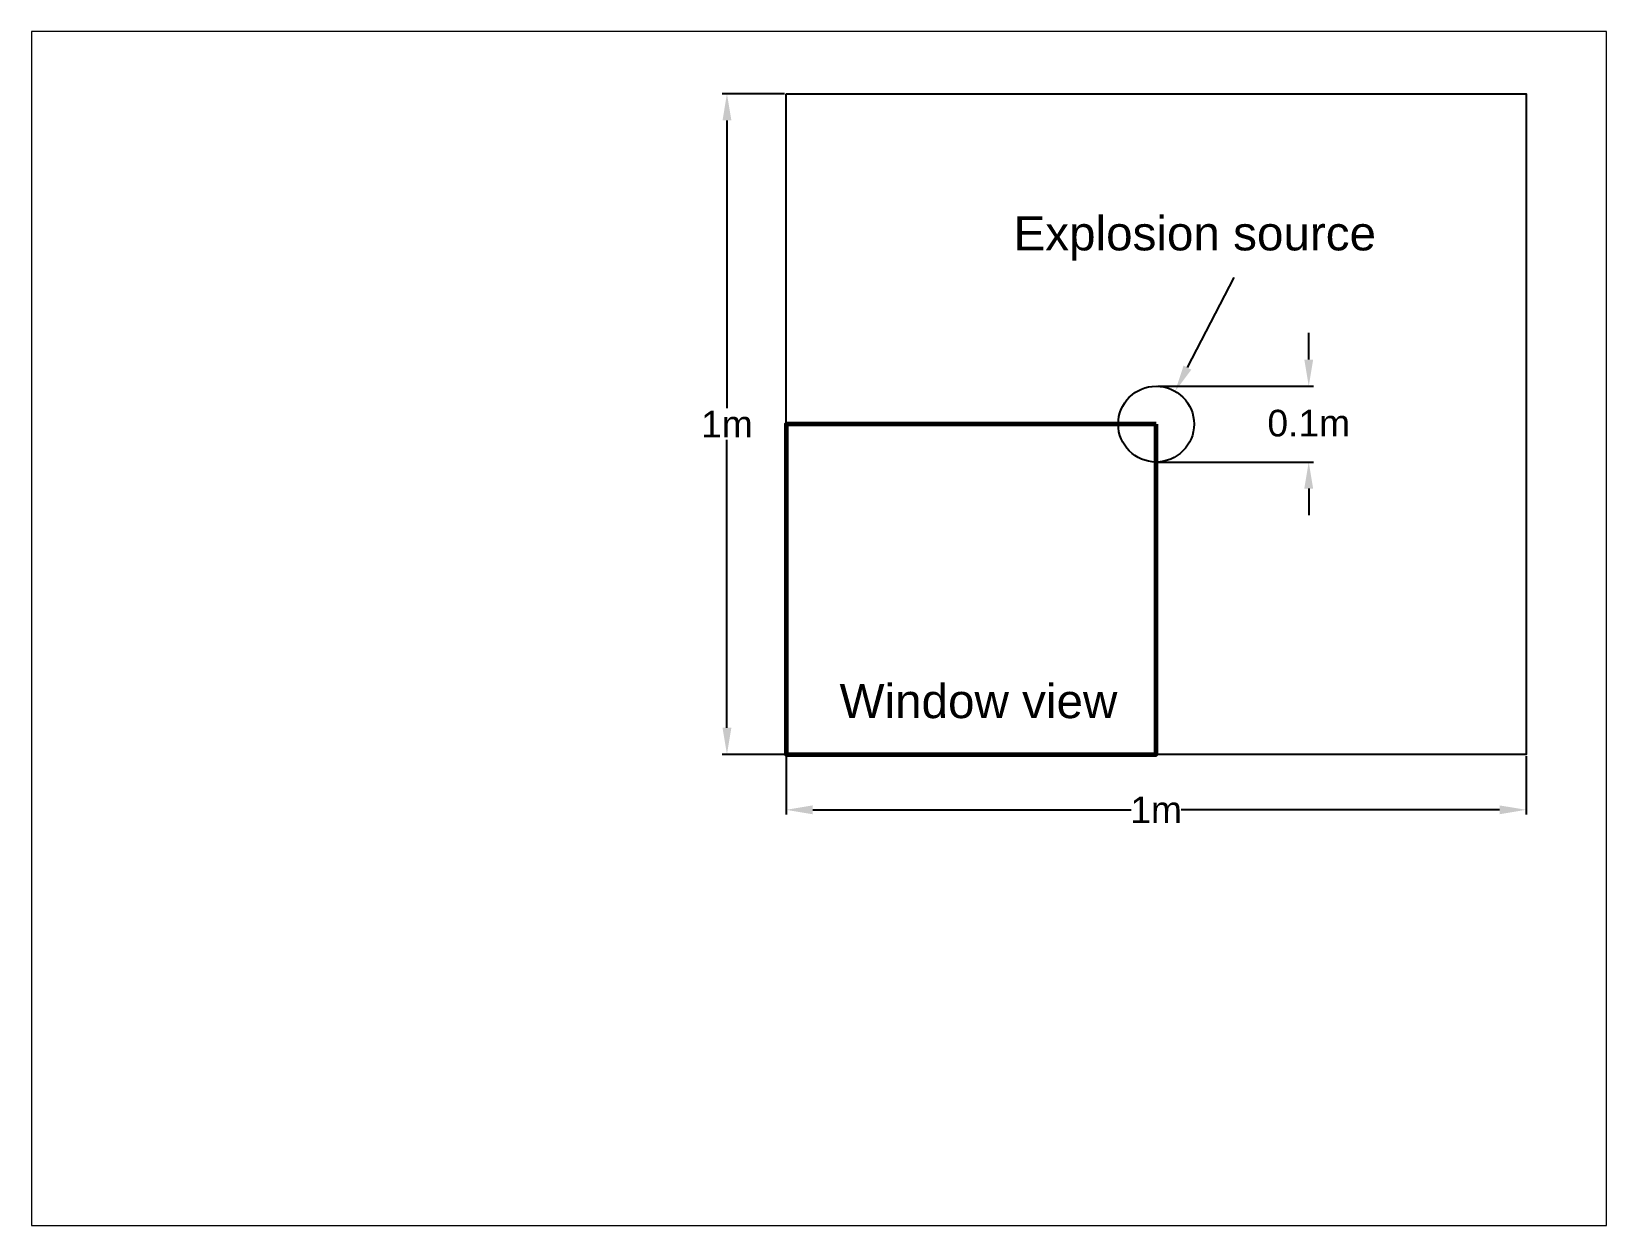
# Paper-space layout 'Layout1 (3)' of a CAD drawing. Header units: inches. Extents: x 0.2 to 10.3, y 0.2 to 7.9.
# The model-space entities are those that its viewports show. They can reach past a viewport. Long polylines and large blocks are cut down to what shows.
import ezdxf
from ezdxf import colors
from ezdxf.entities.mleader import LeaderData, LeaderLine
from ezdxf.math import Vec2, Vec3

# ---------------------------------------------------------------- set-up
doc = ezdxf.new("R2010")
doc.units = ezdxf.units.IN
doc.header["$MEASUREMENT"] = 0
doc.styles.get("Standard").update_dxf_attribs({"font": 'arial.ttf'})
doc.dimstyles.get("Standard").update_dxf_attribs({"dimtxt": 0.18, "dimasz": 0.18, "dimexe": 0.18, "dimexo": 0.0625, "dimgap": 0.09, "dimtad": 0, "dimtih": 1, "dimtoh": 1, "dimdec": 4, "dimzin": 0, "dimdsep": 46, "dimtxsty": 'Standard', "dimcen": 0.09, "dimadec": 0, "dimazin": 0, "dimtfac": 1, "dimtdec": 4, "dimtofl": 0, "dimtmove": 0, "dimatfit": 3, "dimfxl": 1, "dimtolj": 1, "dimtzin": 0, "dimarcsym": 0})

# ---------------------------------------------------------------- blocks, each defined once
blk = doc.blocks.new('*D12')
at = {"color": 0, "lineweight": -2, "ltscale": 0.1, "transparency": 16777216}
for p, q in [((-95.171, 7.738), (-97.511, 7.738)), ((-97.331, 6.738), (-97.331, -4.073)), ((-97.331, -16.068), (-97.331, -5.257)), ((-95.171, -17.068), (-97.511, -17.068))]:
    blk.add_line(p, q, dxfattribs=at)
at = {"color": 0, "ltscale": 0.1, "transparency": 16777216}
for points in [[(-97.497, 6.738), (-97.164, 6.738), (-97.331, 7.738)], [(-97.497, -16.068), (-97.164, -16.068), (-97.331, -17.068)]]:
    blk.add_solid(points, dxfattribs=at)
at = {"layer": 'Defpoints', "color": 0, "ltscale": 0.1, "transparency": 16777216}
for p in [(-95.109, 7.738), (-97.331, -17.068), (-95.109, -17.068)]:
    blk.add_point(p, dxfattribs=at)
at = {"color": 0, "ltscale": 0.1, "transparency": 16777216, "insert": (-97.331, -4.665), "char_height": 1, "attachment_point": 5}
blk.add_mtext('\\A1;1m', dxfattribs=at)
blk = doc.blocks.new('*D13')
at = {"color": 0, "lineweight": -2, "ltscale": 0.1, "transparency": 16777216}
for p, q in [((-95.109, -17.13), (-95.109, -19.329)), ((-67.313, -17.13), (-67.313, -19.329)), ((-94.109, -19.149), (-82.15, -19.149)), ((-68.313, -19.149), (-80.272, -19.149))]:
    blk.add_line(p, q, dxfattribs=at)
at = {"color": 0, "ltscale": 0.1, "transparency": 16777216}
for points in [[(-94.109, -18.983), (-94.109, -19.316), (-95.109, -19.149)], [(-68.313, -18.983), (-68.313, -19.316), (-67.313, -19.149)]]:
    blk.add_solid(points, dxfattribs=at)
at = {"layer": 'Defpoints', "color": 0, "ltscale": 0.1, "transparency": 16777216}
for p in [(-95.109, -17.068), (-67.313, -17.068), (-67.313, -19.149)]:
    blk.add_point(p, dxfattribs=at)
at = {"color": 0, "ltscale": 0.1, "transparency": 16777216, "insert": (-81.211, -19.149), "char_height": 1, "attachment_point": 5}
blk.add_mtext('\\A1;1m', dxfattribs=at)
blk = doc.blocks.new('*D14')
at = {"color": 0, "lineweight": -2, "ltscale": 0.1, "transparency": 16777216}
for p, q in [((-75.479, -2.241), (-75.479, -1.241)), ((-81.148, -3.241), (-75.299, -3.241)), ((-81.148, -6.089), (-75.299, -6.089)), ((-75.479, -7.089), (-75.479, -8.089))]:
    blk.add_line(p, q, dxfattribs=at)
at = {"color": 0, "ltscale": 0.1, "transparency": 16777216}
for points in [[(-75.646, -2.241), (-75.313, -2.241), (-75.479, -3.241)], [(-75.646, -7.089), (-75.313, -7.089), (-75.479, -6.089)]]:
    blk.add_solid(points, dxfattribs=at)
at = {"layer": 'Defpoints', "color": 0, "ltscale": 0.1, "transparency": 16777216}
for p in [(-81.211, -3.241), (-81.211, -6.089), (-75.479, -6.089)]:
    blk.add_point(p, dxfattribs=at)
at = {"color": 0, "ltscale": 0.1, "transparency": 16777216, "insert": (-75.479, -4.635), "char_height": 1, "attachment_point": 5}
blk.add_mtext('\\A1;0.1m', dxfattribs=at)

msp = doc.modelspace()

# ---------------------------------------------------------------- linework, layer by layer
at = {"ltscale": 0.1}
msp.add_lwpolyline([(-95.10853, 7.7381), (-67.31321, 7.7381), (-67.31321, -17.06786), (-95.10853, -17.06786)], close=True, dxfattribs=at)
at = {"lineweight": 60, "ltscale": 0.1}
msp.add_lwpolyline([(-81.21087, -4.66488), (-95.10853, -4.66488), (-95.10853, -17.06786), (-81.21087, -17.06786)], close=True, dxfattribs=at)
at = {"ltscale": 0.1}
msp.add_circle((-81.21087, -4.66488), 1.42384, dxfattribs=at)

# ---------------------------------------------------------------- texts
at = {"char_height": 1.28, "attachment_point": 1}
for s, insert in [('Explosion source', (-86.56771, 3.13754)), ('Window view', (-93.10042, -14.42629))]:
    msp.add_mtext_dynamic_manual_height_columns(s, width=18.4353938, gutter_width=1, heights=[0], dxfattribs=dict(at, insert=insert))

# ---------------------------------------------------------------- dimensions: what is measured, and where the dimension line sits
at = {"ltscale": 0.1}
dim = msp.add_linear_dim(base=(-97.33055, -17.06786), p1=(-95.10853, 7.7381), p2=(-95.10853, -17.06786), angle=90, text='1m', dimstyle='Standard', override={"dimtxt": 1, "dimasz": 1}, dxfattribs=at)
dim.commit()
dim.dimension.update_dxf_attribs({"geometry": '*D12', "text_midpoint": (-97.33055, -4.66488)})
dim = msp.add_linear_dim(base=(-75.47927, -6.08872), p1=(-81.21087, -3.24104), p2=(-81.21087, -6.08872), angle=90, text='0.1m', dimstyle='Standard', override={"dimtxt": 1, "dimasz": 1}, dxfattribs=at)
dim.commit()
dim.dimension.update_dxf_attribs({"geometry": '*D14', "text_midpoint": (-75.47927, -4.63453), "dimtype": 160})
dim = msp.add_linear_dim(base=(-67.31321, -19.14935), p1=(-95.10853, -17.06786), p2=(-67.31321, -17.06786), text='1m', dimstyle='Standard', override={"dimtxt": 1, "dimasz": 1}, dxfattribs=at)
dim.commit()
dim.dimension.update_dxf_attribs({"geometry": '*D13', "text_midpoint": (-81.21087, -19.14935)})

# ---------------------------------------------------------------- leaders
ml = msp.add_multileader_mtext('Standard', dxfattribs=at)
ml.set_content(' ', color=256)
ml.set_leader_properties()
ml.build(insert=Vec2(0, 0))
ml.multileader.update_dxf_attribs({"dogleg_length": 0, "arrow_head_size": 1})
ctx = ml.context
ctx.base_point, ctx.char_height, ctx.arrow_head_size, ctx.landing_gap_size, ctx.plane_origin = Vec3(-78.27785, 0.83729), 0.18, 1, 0.09, Vec3(-80.49643, -3.43326)
notes = []
notes.append((ctx, [(0, (1, 1, 0), (-78.27785, 0.83729), (1, 0), 0, [(0, [(-80.49643, -3.43326)], 0, [])])]))
ctx.mtext.insert, ctx.mtext.flow_direction = Vec3(-78.18785, 0.92729), 5
for ctx, leaders in notes:
    for number, flags, end, landing, length, lines in leaders:
        leader = LeaderData()
        leader.index, (leader.has_last_leader_line, leader.has_dogleg_vector, leader.attachment_direction) = number, flags
        leader.last_leader_point, leader.dogleg_vector, leader.dogleg_length = Vec3(end), Vec3(landing), length
        for number, points, colour, breaks in lines:
            line = LeaderLine()
            line.index, line.vertices, line.color, line.breaks = number, Vec3.list(points), colors.encode_raw_color(colour), breaks
            leader.lines.append(line)
        ctx.leaders.append(leader)

psp = doc.layouts.new('Layout1 (3)')

# ---------------------------------------------------------------- viewports
at = {"layer": '0'}
psp.add_viewport(center=(5.256, 4.025), size=(10.154, 7.6958), view_center_point=(-93.87413, -12.33759), view_height=44.8337016, dxfattribs=at)

doc.saveas('drawing.dxf')
